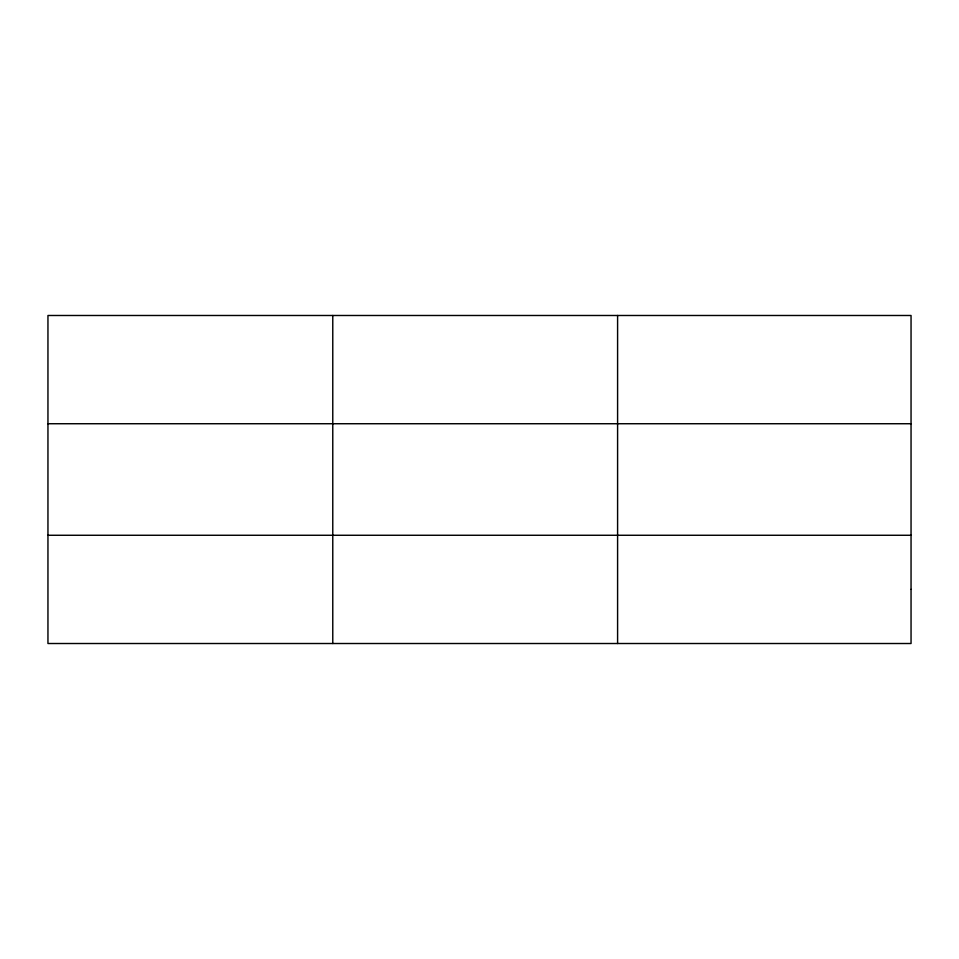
<?xml version="1.0" encoding="UTF-8"?>
<svg xmlns="http://www.w3.org/2000/svg" width="959" height="959" viewBox="0 0 959 959"><rect width="100%" height="100%" fill="white"/><g stroke="black" fill="none" stroke-linecap="round" stroke-linejoin="round"><path stroke-width="1.44" d="M332.773 315.487L332.773 643.513M617.596 315.487L617.596 643.513M47.95 423.734L911.05 423.734M47.95 535.266L911.05 535.266M911.05 589.389L911.05 643.513L47.95 643.513L47.95 315.487L911.05 315.487L911.05 589.389"/></g></svg>
